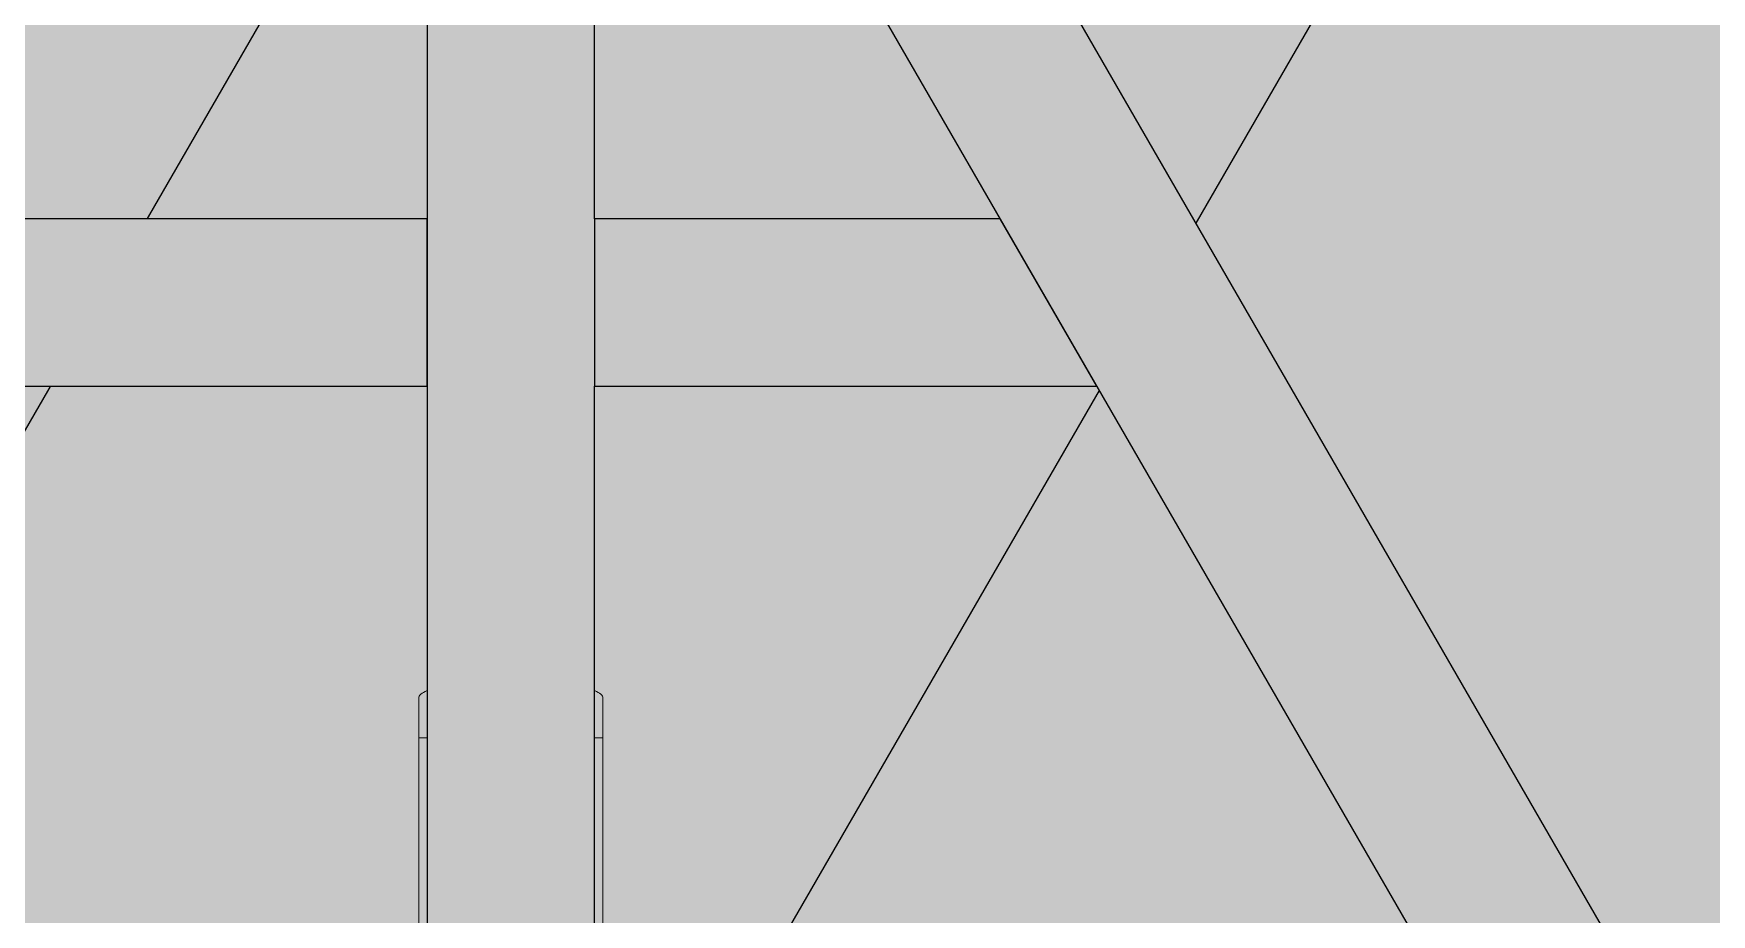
# Model space of a CAD drawing. Header units: millimetres. Extents: x -7030 to 16345, y -20200 to 18377.
# Drawn here: x -1054 to -653.1, y 4183.8 to 4394.3 of the extents above; entities that cross this region are included whole.
import ezdxf
from ezdxf.enums import TextEntityAlignment as Align

# ---------------------------------------------------------------- set-up
doc = ezdxf.new("R2010")
doc.units = ezdxf.units.MM
doc.set_wipeout_variables(frame=1)
doc.layers.add('Техника Кран LTM 1450-8.1', color=250, linetype='Continuous')
doc.layers.add('Техника Кран LTM 1450-8.1 Штрих', color=7, linetype='Continuous', true_color=0xffd452)
doc.styles.add('arial', font='arial.ttf')

# ---------------------------------------------------------------- blocks, each defined once
blk = doc.blocks.new('LTM 1450-8.1-20230520.202217')
at = {"color": 0, "linetype": 'ByBlock', "lineweight": -2, "ltscale": 30, "transparency": 16777216}
blk.add_wipeout([(-11186, 205.1), (-11186, 214), (-11167.39, 232.61), (-11156.79, 237), (-10886.07, 237), (-10874.61, 232.61), (-10856, 214), (-10856, 205), (-10771, 205), (-10771, 201.76), (-8170, 201.76), (-8170, 261.28), (-8090, 261.28), (-8089.95, 204.1), (-5900, 203.4), (-5900, 214), (-5881.39, 232.61), (-5870.79, 237), (-5600.07, 237), (-5588.61, 232.61), (-5570, 214), (-5569.99, 206.3), (-4870, 206.3), (-4870, 261.28), (-4790, 261.28), (-4789.95, 206.98), (-3373, 206.53), (-3373, 214), (-3354.39, 232.61), (-3343.79, 237), (-3074.28, 237), (-3061.61, 232.61), (-3043, 214), (-3043, 208.5), (-1300, 208.5), (-1300, 235), (-1290, 245), (-1250, 245), (-1246, 241), (-1246, 258), (-1240, 258), (-1240, 263), (-1228, 263), (-1228, 258), (-1222, 258), (-1222, 211), (-300, 211), (-300, 219), (-288, 219), (-288, 205), (-1.83, 205), (-1.83, 205), (61.31, 195.62), (118.51, 167.27), (164.22, 122.71), (194, 66.25), (204.97, 3.36), (196.07, -59.86), (186.37, -85.38), (-443.1, -1300), (-7356.08, -1300), (-7356.08, -1300), (-7330.72, -1345.43), (-7324.18, -1397.06), (-7337.42, -1447.38), (-7368.52, -1489.1), (-7412.95, -1516.17), (-7464.29, -1524.66), (-7506.17, -1516.86), (-7841.25, -1394.9), (-7842.61, -1398.66), (-8039.82, -1326.88), (-12885.88, -1326.88), (-12938.76, -1300), (-13293, -1300), (-13293, -1368.11), (-13293, -1368.11), (-13293.76, -1371.94), (-13295.93, -1375.18), (-13299.17, -1377.35), (-13303, -1378.11), (-13373, -1378.11), (-13373, -1378.11), (-13376.83, -1377.35), (-13380.07, -1375.18), (-13382.24, -1371.94), (-13383, -1368.11), (-13383, -1368.11), (-13383, -1300), (-14380, -1300), (-14380, -1330.3), (-14383, -1330.3), (-14383, -1424), (-14391, -1424), (-14391, -1419.8), (-14540, -1419.8), (-14540, -1405.81), (-14570, -1405.81), (-14570, -1376.67), (-14642.36, -1376.67), (-14642.36, -1376.67), (-14643.66, -1376.7), (-14644.96, -1376.58), (-14646.24, -1376.32), (-14647.49, -1375.91), (-14647.49, -1375.91), (-14660.44, -1371.9), (-14660.44, -1371.9), (-14663.31, -1370.83), (-14665.93, -1369.22), (-14668.18, -1367.15), (-14670, -1364.67), (-14670, -1364.67), (-14670, -1339.69), (-14670, -1339.69), (-14669.39, -1338.07), (-14668.41, -1336.65), (-14667.13, -1335.49), (-14665.61, -1334.67), (-14665.61, -1334.67), (-14645.69, -1327.96), (-14642.36, -1327.69), (-14564.99, -1327.69), (-14564.99, -646.29), (-14540, -646.29), (-14540.01, -445.85), (-14553, -445.85), (-14553, -205.99), (-14540, -205.99), (-14540, 27.54), (-14553, 27.54), (-14553, 218), (-14642.36, 218), (-14670, 222.41), (-14670, 231.59), (-14642.36, 236), (-14553, 236), (-14553, 261.57), (-14527, 261.57), (-14527, 278.5), (-14391, 278.5), (-14391, 345), (-14385, 345), (-14385, 318), (-14330, 318), (-14330, 318), (-14313.06, 315.85), (-14297.18, 309.56), (-14283.37, 299.5), (-14272.51, 286.32), (-14272.51, 286.32), (-14272.51, 286.32), (-14269.32, 282.44), (-14265.26, 279.48), (-14260.59, 277.63), (-14255.6, 277), (-14255.6, 277), (-14219.2, 277), (-14219.2, 277), (-14203.93, 273.96), (-14190.98, 265.31), (-14182.33, 252.36), (-14179.3, 237.09), (-14179.3, 237.09), (-14179.3, 213.49), (-14089.53, 213.49), (-14089.52, 200.86), (-12252, 200.46), (-12252, 205), (-12105, 205.03), (-12105, 214), (-12086.39, 232.61), (-12077, 236.9), (-11805.07, 237), (-11793.61, 232.61), (-11775, 214), (-11775, 205), (-11470, 205.05), (-11470, 243.94), (-11390, 243.94), (-11390, 205.07)], dxfattribs=at)
at = {"layer": 'Техника Кран LTM 1450-8.1 Штрих', "ltscale": 30, "transparency": 16777216}
h = blk.add_hatch(color=256, dxfattribs=at)
h.dxf.hatch_style = 1
edge = h.paths.add_edge_path()
edge.add_line((-11390, 205.07), (-11186, 205.1))
edge.add_line((-11186, 205.1), (-11186, 214))
edge.add_line((-11186, 214), (-11167.39, 232.61))
edge.add_line((-11167.39, 232.61), (-11156.79, 237))
edge.add_line((-11156.79, 237), (-10886.07, 237))
edge.add_line((-10886.07, 237), (-10874.61, 232.61))
edge.add_line((-10874.61, 232.61), (-10856, 214))
edge.add_line((-10856, 214), (-10856, 205))
edge.add_line((-10856, 205), (-10771, 205))
edge.add_line((-10771, 205), (-10771, 201.76))
edge.add_line((-10771, 201.76), (-8170, 201.76))
edge.add_line((-8170, 201.76), (-8170, 261.28))
edge.add_line((-8170, 261.28), (-8090, 261.28))
edge.add_line((-8090, 261.28), (-8089.95, 204.1))
edge.add_line((-8089.95, 204.1), (-5900, 203.4))
edge.add_line((-5900, 203.4), (-5900, 214))
edge.add_line((-5900, 214), (-5881.39, 232.61))
edge.add_line((-5881.39, 232.61), (-5870.79, 237))
edge.add_line((-5870.79, 237), (-5600.07, 237))
edge.add_line((-5600.07, 237), (-5588.61, 232.61))
edge.add_line((-5588.61, 232.61), (-5570, 214))
edge.add_line((-5570, 214), (-5569.99, 206.3))
edge.add_line((-5569.99, 206.3), (-4870, 206.3))
edge.add_line((-4870, 206.3), (-4870, 261.28))
edge.add_line((-4870, 261.28), (-4790, 261.28))
edge.add_line((-4790, 261.28), (-4789.95, 206.98))
edge.add_line((-4789.95, 206.98), (-3373, 206.53))
edge.add_line((-3373, 206.53), (-3373, 214))
edge.add_line((-3373, 214), (-3354.39, 232.61))
edge.add_line((-3354.39, 232.61), (-3343.79, 237))
edge.add_line((-3343.79, 237), (-3074.28, 237))
edge.add_line((-3074.28, 237), (-3061.61, 232.61))
edge.add_line((-3061.61, 232.61), (-3043, 214))
edge.add_line((-3043, 214), (-3043, 208.5))
edge.add_line((-3043, 208.5), (-1300, 208.5))
edge.add_line((-1300, 208.5), (-1300, 235))
edge.add_line((-1300, 235), (-1290, 245))
edge.add_line((-1290, 245), (-1250, 245))
edge.add_line((-1250, 245), (-1246, 241))
edge.add_line((-1246, 241), (-1246, 258))
edge.add_line((-1246, 258), (-1240, 258))
edge.add_line((-1240, 258), (-1240, 263))
edge.add_line((-1240, 263), (-1228, 263))
edge.add_line((-1228, 263), (-1228, 258))
edge.add_line((-1228, 258), (-1222, 258))
edge.add_line((-1222, 258), (-1222, 211))
edge.add_line((-1222, 211), (-300, 211))
edge.add_line((-300, 211), (-300, 219))
edge.add_line((-300, 219), (-288, 219))
edge.add_line((-288, 219), (-288, 205))
edge.add_line((-288, 205), (-1.83, 205))
edge.add_arc((-0.01, 0), 205.01, -24.6134, 90.5089, ccw=False)
edge.add_line((186.37, -85.38), (-443.1, -1300))
edge.add_line((-443.1, -1300), (-7356.08, -1300))
edge.add_arc((-7460.51, -1388.09), 136.63, -109.5242, 40.1471, ccw=False)
edge.add_line((-7506.17, -1516.86), (-7841.25, -1394.9))
edge.add_line((-7841.25, -1394.9), (-7842.61, -1398.66))
edge.add_line((-7842.61, -1398.66), (-8039.82, -1326.88))
edge.add_line((-8039.82, -1326.88), (-12885.88, -1326.88))
edge.add_line((-12885.88, -1326.88), (-12938.76, -1300))
edge.add_line((-12938.76, -1300), (-13293, -1300))
edge.add_line((-13293, -1300), (-13293, -1368.11))
edge.add_arc((-13303, -1368.11), 10, -90, 0, ccw=False)
edge.add_line((-13303, -1378.11), (-13373, -1378.11))
edge.add_arc((-13373, -1368.11), 10, 180, 270, ccw=False)
edge.add_line((-13383, -1368.11), (-13383, -1300))
edge.add_line((-13383, -1300), (-14380, -1300))
edge.add_line((-14380, -1300), (-14380, -1330.3))
edge.add_line((-14380, -1330.3), (-14383, -1330.3))
edge.add_line((-14383, -1330.3), (-14383, -1424))
edge.add_line((-14383, -1424), (-14391, -1424))
edge.add_line((-14391, -1424), (-14391, -1419.8))
edge.add_line((-14391, -1419.8), (-14540, -1419.8))
edge.add_line((-14540, -1419.8), (-14540, -1405.81))
edge.add_line((-14540, -1405.81), (-14570, -1405.81))
edge.add_line((-14570, -1405.81), (-14570, -1376.67))
edge.add_line((-14570, -1376.67), (-14642.36, -1376.67))
edge.add_arc((-14643.27, -1365.24), 11.47, 248.408, 274.5579, ccw=False)
edge.add_line((-14647.49, -1375.91), (-14660.44, -1371.9))
edge.add_arc((-14656.37, -1356.57), 15.86, 210.7212, 255.1391, ccw=False)
edge.add_line((-14670, -1364.67), (-14670, -1339.69))
edge.add_arc((-14662.95, -1341.43), 7.26, 111.4573, 166.1738, ccw=False)
edge.add_line((-14665.61, -1334.67), (-14645.69, -1327.96))
edge.add_line((-14645.69, -1327.96), (-14642.36, -1327.69))
edge.add_line((-14642.36, -1327.69), (-14564.99, -1327.69))
edge.add_line((-14564.99, -1327.69), (-14564.99, -646.29))
edge.add_line((-14564.99, -646.29), (-14540, -646.29))
edge.add_line((-14540, -646.29), (-14540.01, -445.85))
edge.add_line((-14540.01, -445.85), (-14553, -445.85))
edge.add_line((-14553, -445.85), (-14553, -205.99))
edge.add_line((-14553, -205.99), (-14540, -205.99))
edge.add_line((-14540, -205.99), (-14540, 27.54))
edge.add_line((-14540, 27.54), (-14553, 27.54))
edge.add_line((-14553, 27.54), (-14553, 218))
edge.add_line((-14553, 218), (-14642.36, 218))
edge.add_line((-14642.36, 218), (-14670, 222.41))
edge.add_line((-14670, 222.41), (-14670, 231.59))
edge.add_line((-14670, 231.59), (-14642.36, 236))
edge.add_line((-14642.36, 236), (-14553, 236))
edge.add_line((-14553, 236), (-14553, 261.57))
edge.add_line((-14553, 261.57), (-14527, 261.57))
edge.add_line((-14527, 261.57), (-14527, 278.5))
edge.add_line((-14527, 278.5), (-14391, 278.5))
edge.add_line((-14391, 278.5), (-14391, 345))
edge.add_line((-14391, 345), (-14385, 345))
edge.add_line((-14385, 345), (-14385, 318))
edge.add_line((-14385, 318), (-14330, 318))
edge.add_arc((-14330, 250), 68, 32.2823, 90, ccw=False)
edge.add_arc((-14255.6, 297), 20, 212.2823, 270)
edge.add_line((-14255.6, 277), (-14219.2, 277))
edge.add_arc((-14219.2, 237.09), 39.91, 0, 90, ccw=False)
edge.add_line((-14179.3, 237.09), (-14179.3, 213.49))
edge.add_line((-14179.3, 213.49), (-14089.53, 213.49))
edge.add_line((-14089.53, 213.49), (-14089.52, 200.86))
edge.add_line((-14089.52, 200.86), (-12252, 200.46))
edge.add_line((-12252, 200.46), (-12252, 205))
edge.add_line((-12252, 205), (-12105, 205.03))
edge.add_line((-12105, 205.03), (-12105, 214))
edge.add_line((-12105, 214), (-12086.39, 232.61))
edge.add_line((-12086.39, 232.61), (-12077, 236.9))
edge.add_line((-12077, 236.9), (-11805.07, 237))
edge.add_line((-11805.07, 237), (-11793.61, 232.61))
edge.add_line((-11793.61, 232.61), (-11775, 214))
edge.add_line((-11775, 214), (-11775, 205))
edge.add_line((-11775, 205), (-11470, 205.05))
edge.add_line((-11470, 205.05), (-11470, 243.94))
edge.add_line((-11470, 243.94), (-11390, 243.94))
edge.add_line((-11390, 243.94), (-11390, 205.07))
at = {"color": 0, "linetype": 'ByBlock', "lineweight": -2, "ltscale": 30, "transparency": 16777216}
blk.add_lwpolyline([(-3046, -2.75), (-3046, -105.05), (-256.66, -105.05), (-292.12, -2.75)], close=True, dxfattribs=at)
blk.add_lwpolyline([(-181.23, -322.68), (-9499.72, -322.68)], dxfattribs=at)
blk = doc.blocks.new('LTM 1450-8.1-20230528.17481501')
at = {"color": 0, "linetype": 'Continuous', "lineweight": 0, "ltscale": 30, "extrusion": (0, 1, 0)}
for p, q in [((932.79, 2485), (678.76, 2045)), ((960, 2215), (960, 2452.13)), ((920, 2382.85), (823.09, 2215)), ((920, 2215), (920, 2382.85)), ((823.09, 2215), (920, 2215)), ((960, 2215), (2130, 2215)), ((800, 2175), (713.4, 2025)), ((800, 2175), (920, 2175)), ((920, 2090.93), (920, 2175)), ((960, 2090.93), (960, 2175)), ((960, 2175), (2130, 2175)), ((918, 2100.47), (918, 2090.93)), ((962, 2090.93), (962, 2100.47)), ((918, 2090.93), (920, 2090.93)), ((918, 2090.93), (918, 1995)), ((920, 1995), (920, 2090.93)), ((960, 2090.93), (962, 2090.93)), ((960, 1995), (960, 2090.93)), ((962, 1995), (962, 2090.93))]:
    blk.add_line(p, q, dxfattribs=at)
at = {"color": 0, "linetype": 'Continuous', "lineweight": 0, "ltscale": 30}
for centre, major_axis, start_param, end_param in [((934, 2100.47), (-16, 0), -0.505361, 0), ((946, 2100.47), (16, 0), 0, 0.505361)]:
    blk.add_ellipse(centre, major_axis=major_axis, ratio=0.229039, start_param=start_param, end_param=end_param, dxfattribs=at)
for points, knots in [([(823.09, 2215), (823.09, 2215), (823.08, 2214.99), (823.06, 2214.98), (823.04, 2214.97), (823.01, 2214.95), (822.97, 2214.93), (822.92, 2214.9), (822.87, 2214.87), (822.81, 2214.83), (822.74, 2214.8), (822.67, 2214.76), (822.59, 2214.71), (822.5, 2214.66), (822.41, 2214.6), (822.3, 2214.54), (822.2, 2214.48), (822.08, 2214.41), (821.95, 2214.34), (821.83, 2214.27), (821.69, 2214.19), (821.55, 2214.11), (821.4, 2214.02), (821.24, 2213.93), (821.08, 2213.83), (820.96, 2213.77), (820.85, 2213.7), (820.73, 2213.63), (820.61, 2213.56), (820.48, 2213.49), (820.35, 2213.42), (820.22, 2213.34), (820.09, 2213.27), (819.95, 2213.19), (819.82, 2213.11), (819.67, 2213.02), (819.53, 2212.94), (819.38, 2212.86), (819.23, 2212.77), (819.07, 2212.68), (818.92, 2212.59), (818.76, 2212.5), (818.6, 2212.4), (818.43, 2212.31), (818.27, 2212.21), (818.09, 2212.11), (817.92, 2212.01), (817.75, 2211.91), (817.57, 2211.81), (817.39, 2211.71), (817.2, 2211.6), (817.02, 2211.49), (816.83, 2211.38), (816.64, 2211.27), (816.44, 2211.16), (816.25, 2211.05), (816.05, 2210.93), (815.84, 2210.81), (815.64, 2210.7), (815.43, 2210.58), (815.22, 2210.46), (815.01, 2210.33), (814.8, 2210.21), (814.58, 2210.09), (814.36, 2209.96), (814.14, 2209.83), (813.92, 2209.7), (813.69, 2209.57), (813.47, 2209.44), (813.23, 2209.31), (813, 2209.17), (812.77, 2209.04), (812.53, 2208.9), (812.13, 2208.67), (811.72, 2208.43), (811.3, 2208.19), (810.89, 2207.95), (810.46, 2207.71), (810.03, 2207.46), (809.59, 2207.21), (809.15, 2206.95), (808.7, 2206.69), (808.25, 2206.43), (807.79, 2206.17), (807.33, 2205.9), (806.86, 2205.63), (806.39, 2205.36), (805.91, 2205.08), (805.43, 2204.8), (804.95, 2204.52), (804.46, 2204.24), (803.97, 2203.96), (803.47, 2203.67), (802.96, 2203.38), (802.46, 2203.09), (801.95, 2202.79), (801.44, 2202.5), (800.92, 2202.2), (800.4, 2201.9), (799.88, 2201.6), (799.36, 2201.3), (798.83, 2200.99), (798.3, 2200.68), (797.77, 2200.38), (797.23, 2200.07), (796.69, 2199.76), (796.15, 2199.45), (795.61, 2199.13), (795.07, 2198.82), (794.52, 2198.5), (793.98, 2198.19), (793.43, 2197.87), (792.88, 2197.55), (792.33, 2197.24), (791.78, 2196.92), (791.22, 2196.6), (790.67, 2196.28), (790.12, 2195.96), (789.56, 2195.64), (789.01, 2195.32), (788.45, 2195)], [0.5, 0.5, 0.5, 0.5, 0.5088589, 0.5088589, 0.5088589, 0.5177663, 0.5177663, 0.5177663, 0.5267696, 0.5267696, 0.5267696, 0.535914, 0.535914, 0.535914, 0.5452417, 0.5452417, 0.5452417, 0.554791, 0.554791, 0.554791, 0.5645964, 0.5645964, 0.5645964, 0.5746875, 0.5746875, 0.5746875, 0.5816178, 0.5816178, 0.5816178, 0.5886942, 0.5886942, 0.5886942, 0.5959224, 0.5959224, 0.5959224, 0.6033072, 0.6033072, 0.6033072, 0.6108527, 0.6108527, 0.6108527, 0.6185622, 0.6185622, 0.6185622, 0.6264381, 0.6264381, 0.6264381, 0.6344822, 0.6344822, 0.6344822, 0.6426959, 0.6426959, 0.6426959, 0.6510796, 0.6510796, 0.6510796, 0.6596333, 0.6596333, 0.6596333, 0.6683566, 0.6683566, 0.6683566, 0.6772483, 0.6772483, 0.6772483, 0.686307, 0.686307, 0.686307, 0.6955305, 0.6955305, 0.6955305, 0.7049166, 0.7049166, 0.7049166, 0.7209719, 0.7209719, 0.7209719, 0.7374585, 0.7374585, 0.7374585, 0.7543581, 0.7543581, 0.7543581, 0.7716503, 0.7716503, 0.7716503, 0.7893124, 0.7893124, 0.7893124, 0.80732, 0.80732, 0.80732, 0.8256468, 0.8256468, 0.8256468, 0.844265, 0.844265, 0.844265, 0.8631454, 0.8631454, 0.8631454, 0.8822579, 0.8822579, 0.8822579, 0.9015711, 0.9015711, 0.9015711, 0.9210528, 0.9210528, 0.9210528, 0.9406701, 0.9406701, 0.9406701, 0.9603897, 0.9603897, 0.9603897, 0.9801777, 0.9801777, 0.9801777, 1, 1, 1, 1]), ([(920, 2215), (920, 2215), (920.01, 2214.99), (920.02, 2214.98), (920.04, 2214.96), (920.06, 2214.94), (920.1, 2214.9), (920.13, 2214.87), (920.17, 2214.83), (920.22, 2214.78), (920.26, 2214.74), (920.32, 2214.68), (920.38, 2214.62), (920.45, 2214.55), (920.52, 2214.48), (920.6, 2214.4), (920.68, 2214.32), (920.77, 2214.23), (920.86, 2214.14), (920.96, 2214.04), (921.06, 2213.94), (921.17, 2213.83), (921.28, 2213.72), (921.4, 2213.6), (921.52, 2213.48), (921.65, 2213.35), (921.78, 2213.22), (921.92, 2213.08), (922.06, 2212.94), (922.21, 2212.79), (922.36, 2212.64), (922.52, 2212.48), (922.68, 2212.32), (922.85, 2212.15), (923.01, 2211.99), (923.19, 2211.81), (923.37, 2211.63), (923.55, 2211.45), (923.74, 2211.26), (923.94, 2211.06), (924.13, 2210.87), (924.33, 2210.67), (924.54, 2210.46), (924.75, 2210.25), (924.96, 2210.04), (925.18, 2209.82), (925.4, 2209.6), (925.63, 2209.37), (925.86, 2209.14), (926.09, 2208.91), (926.33, 2208.67), (926.57, 2208.43), (926.81, 2208.19), (927.06, 2207.94), (927.31, 2207.69), (927.57, 2207.43), (927.82, 2207.18), (928.09, 2206.91), (928.35, 2206.65), (928.62, 2206.38), (928.89, 2206.11), (929.16, 2205.84), (929.44, 2205.56), (929.72, 2205.28), (930, 2205), (930.28, 2204.72), (930.57, 2204.43), (930.86, 2204.14), (931.15, 2203.85), (931.45, 2203.55), (931.74, 2203.26), (932.04, 2202.96), (932.35, 2202.65), (932.65, 2202.35), (932.95, 2202.05), (933.26, 2201.74), (933.57, 2201.43), (933.88, 2201.12), (934.19, 2200.81), (934.51, 2200.49), (934.82, 2200.18), (935.14, 2199.86), (935.46, 2199.54), (935.78, 2199.22), (936.1, 2198.9), (936.42, 2198.58), (936.74, 2198.26), (937.07, 2197.93), (937.39, 2197.61), (937.71, 2197.29), (938.04, 2196.96), (938.37, 2196.63), (938.69, 2196.31), (939.02, 2195.98), (939.35, 2195.65), (939.67, 2195.33), (940, 2195)], [0, 0, 0, 0, 0.025709, 0.025709, 0.025709, 0.05148, 0.05148, 0.05148, 0.077373, 0.077373, 0.077373, 0.103447, 0.103447, 0.103447, 0.129758, 0.129758, 0.129758, 0.156357, 0.156357, 0.156357, 0.183292, 0.183292, 0.183292, 0.210606, 0.210606, 0.210606, 0.238337, 0.238337, 0.238337, 0.266515, 0.266515, 0.266515, 0.295167, 0.295167, 0.295167, 0.324313, 0.324313, 0.324313, 0.353968, 0.353968, 0.353968, 0.384141, 0.384141, 0.384141, 0.414836, 0.414836, 0.414836, 0.446052, 0.446052, 0.446052, 0.477782, 0.477782, 0.477782, 0.510017, 0.510017, 0.510017, 0.54274, 0.54274, 0.54274, 0.575934, 0.575934, 0.575934, 0.609576, 0.609576, 0.609576, 0.64364, 0.64364, 0.64364, 0.678096, 0.678096, 0.678096, 0.712915, 0.712915, 0.712915, 0.74806, 0.74806, 0.74806, 0.783497, 0.783497, 0.783497, 0.819187, 0.819187, 0.819187, 0.85509, 0.85509, 0.85509, 0.891165, 0.891165, 0.891165, 0.927371, 0.927371, 0.927371, 0.963664, 0.963664, 0.963664, 1, 1, 1, 1]), ([(960, 2215), (960, 2215), (959.99, 2214.99), (959.98, 2214.98), (959.96, 2214.96), (959.94, 2214.94), (959.9, 2214.9), (959.87, 2214.87), (959.83, 2214.83), (959.78, 2214.78), (959.74, 2214.74), (959.68, 2214.68), (959.62, 2214.62), (959.55, 2214.55), (959.48, 2214.48), (959.4, 2214.4), (959.32, 2214.32), (959.23, 2214.23), (959.14, 2214.14), (959.04, 2214.04), (958.94, 2213.94), (958.83, 2213.83), (958.72, 2213.72), (958.6, 2213.6), (958.48, 2213.48), (958.35, 2213.35), (958.22, 2213.22), (958.08, 2213.08), (957.94, 2212.94), (957.79, 2212.79), (957.64, 2212.64), (957.48, 2212.48), (957.32, 2212.32), (957.15, 2212.15), (956.99, 2211.99), (956.81, 2211.81), (956.63, 2211.63), (956.45, 2211.45), (956.26, 2211.26), (956.06, 2211.06), (955.87, 2210.87), (955.67, 2210.67), (955.46, 2210.46), (955.25, 2210.25), (955.04, 2210.04), (954.82, 2209.82), (954.6, 2209.6), (954.37, 2209.37), (954.14, 2209.14), (953.91, 2208.91), (953.67, 2208.67), (953.43, 2208.43), (953.19, 2208.19), (952.94, 2207.94), (952.69, 2207.69), (952.43, 2207.43), (952.18, 2207.18), (951.91, 2206.91), (951.65, 2206.65), (951.38, 2206.38), (951.11, 2206.11), (950.84, 2205.84), (950.56, 2205.56), (950.28, 2205.28), (950, 2205), (949.72, 2204.72), (949.43, 2204.43), (949.14, 2204.14), (948.85, 2203.85), (948.55, 2203.55), (948.26, 2203.26), (947.96, 2202.96), (947.65, 2202.65), (947.35, 2202.35), (947.05, 2202.05), (946.74, 2201.74), (946.43, 2201.43), (946.12, 2201.12), (945.81, 2200.81), (945.49, 2200.49), (945.18, 2200.18), (944.86, 2199.86), (944.54, 2199.54), (944.22, 2199.22), (943.9, 2198.9), (943.58, 2198.58), (943.26, 2198.26), (942.93, 2197.93), (942.61, 2197.61), (942.29, 2197.29), (941.96, 2196.96), (941.63, 2196.63), (941.31, 2196.31), (940.98, 2195.98), (940.65, 2195.65), (940.33, 2195.33), (940, 2195)], [0, 0, 0, 0, 0.025709, 0.025709, 0.025709, 0.05148, 0.05148, 0.05148, 0.077373, 0.077373, 0.077373, 0.103447, 0.103447, 0.103447, 0.129758, 0.129758, 0.129758, 0.156357, 0.156357, 0.156357, 0.183292, 0.183292, 0.183292, 0.210606, 0.210606, 0.210606, 0.238337, 0.238337, 0.238337, 0.266515, 0.266515, 0.266515, 0.295167, 0.295167, 0.295167, 0.324313, 0.324313, 0.324313, 0.353968, 0.353968, 0.353968, 0.384141, 0.384141, 0.384141, 0.414836, 0.414836, 0.414836, 0.446052, 0.446052, 0.446052, 0.477782, 0.477782, 0.477782, 0.510017, 0.510017, 0.510017, 0.54274, 0.54274, 0.54274, 0.575934, 0.575934, 0.575934, 0.609576, 0.609576, 0.609576, 0.64364, 0.64364, 0.64364, 0.678096, 0.678096, 0.678096, 0.712915, 0.712915, 0.712915, 0.74806, 0.74806, 0.74806, 0.783497, 0.783497, 0.783497, 0.819187, 0.819187, 0.819187, 0.85509, 0.85509, 0.85509, 0.891165, 0.891165, 0.891165, 0.927371, 0.927371, 0.927371, 0.963664, 0.963664, 0.963664, 1, 1, 1, 1]), ([(788.45, 2195), (788.57, 2194.8), (788.69, 2194.59), (788.81, 2194.39), (788.92, 2194.19), (789.04, 2193.98), (789.16, 2193.78), (789.27, 2193.58), (789.39, 2193.37), (789.51, 2193.17), (789.63, 2192.97), (789.74, 2192.77), (789.86, 2192.56), (789.98, 2192.36), (790.09, 2192.16), (790.21, 2191.96), (790.32, 2191.76), (790.44, 2191.56), (790.56, 2191.36), (790.67, 2191.16), (790.79, 2190.96), (790.9, 2190.76), (791.02, 2190.56), (791.13, 2190.36), (791.24, 2190.16), (791.36, 2189.97), (791.47, 2189.77), (791.59, 2189.57), (791.7, 2189.38), (791.81, 2189.18), (791.92, 2188.99), (792.03, 2188.8), (792.15, 2188.6), (792.26, 2188.41), (792.37, 2188.22), (792.48, 2188.03), (792.59, 2187.84), (792.7, 2187.65), (792.81, 2187.46), (792.92, 2187.27), (793.02, 2187.08), (793.13, 2186.9), (793.24, 2186.71), (793.35, 2186.53), (793.45, 2186.34), (793.56, 2186.16), (793.66, 2185.98), (793.77, 2185.8), (793.87, 2185.62), (793.97, 2185.44), (794.08, 2185.26), (794.18, 2185.08), (794.28, 2184.91), (794.38, 2184.73), (794.48, 2184.56), (794.58, 2184.38), (794.68, 2184.21), (794.78, 2184.04), (794.88, 2183.87), (794.98, 2183.7), (795.07, 2183.54), (795.17, 2183.37), (795.26, 2183.2), (795.36, 2183.04), (795.45, 2182.88), (795.54, 2182.72), (795.64, 2182.56), (795.73, 2182.4), (795.82, 2182.24), (795.91, 2182.08), (796, 2181.93), (796.09, 2181.78), (796.18, 2181.62), (796.26, 2181.47), (796.35, 2181.32), (796.43, 2181.18), (796.52, 2181.03), (796.6, 2180.89), (796.68, 2180.74), (796.77, 2180.6), (796.85, 2180.46), (796.93, 2180.32), (797.01, 2180.18), (797.09, 2180.05), (797.16, 2179.91), (797.24, 2179.78), (797.32, 2179.65), (797.39, 2179.52), (797.46, 2179.39), (797.54, 2179.26), (797.61, 2179.14), (797.68, 2179.02), (797.75, 2178.9), (797.82, 2178.78), (797.89, 2178.66), (797.96, 2178.54), (798.02, 2178.43), (798.1, 2178.29), (798.18, 2178.15), (798.25, 2178.02), (798.33, 2177.89), (798.4, 2177.76), (798.47, 2177.64), (798.55, 2177.52), (798.61, 2177.4), (798.68, 2177.29), (798.75, 2177.17), (798.81, 2177.06), (798.87, 2176.95), (798.93, 2176.85), (798.99, 2176.74), (799.05, 2176.65), (799.11, 2176.55), (799.16, 2176.45), (799.21, 2176.36), (799.26, 2176.27), (799.31, 2176.19), (799.36, 2176.11), (799.41, 2176.03), (799.45, 2175.95), (799.49, 2175.88), (799.54, 2175.8), (799.58, 2175.74), (799.61, 2175.67), (799.65, 2175.61), (799.68, 2175.55), (799.71, 2175.49), (799.75, 2175.44), (799.78, 2175.39), (799.8, 2175.34), (799.83, 2175.3), (799.85, 2175.26), (799.87, 2175.22), (799.89, 2175.18), (799.91, 2175.15), (799.93, 2175.12), (799.94, 2175.1), (799.96, 2175.07), (799.97, 2175.06), (799.98, 2175.04), (799.99, 2175.02), (799.99, 2175.01), (800, 2175), (800, 2175), (800, 2175)], [0, 0, 0, 0, 0.0103992, 0.0103992, 0.0103992, 0.0207959, 0.0207959, 0.0207959, 0.0311878, 0.0311878, 0.0311878, 0.0415725, 0.0415725, 0.0415725, 0.0519476, 0.0519476, 0.0519476, 0.0623107, 0.0623107, 0.0623107, 0.0726596, 0.0726596, 0.0726596, 0.0829919, 0.0829919, 0.0829919, 0.0933055, 0.0933055, 0.0933055, 0.1035982, 0.1035982, 0.1035982, 0.1138678, 0.1138678, 0.1138678, 0.1241125, 0.1241125, 0.1241125, 0.1343302, 0.1343302, 0.1343302, 0.1445191, 0.1445191, 0.1445191, 0.1546773, 0.1546773, 0.1546773, 0.1648034, 0.1648034, 0.1648034, 0.1748956, 0.1748956, 0.1748956, 0.1849526, 0.1849526, 0.1849526, 0.1949729, 0.1949729, 0.1949729, 0.2049555, 0.2049555, 0.2049555, 0.2148991, 0.2148991, 0.2148991, 0.2248029, 0.2248029, 0.2248029, 0.2346661, 0.2346661, 0.2346661, 0.2444879, 0.2444879, 0.2444879, 0.2542679, 0.2542679, 0.2542679, 0.2640056, 0.2640056, 0.2640056, 0.2737009, 0.2737009, 0.2737009, 0.2833537, 0.2833537, 0.2833537, 0.2929641, 0.2929641, 0.2929641, 0.3025323, 0.3025323, 0.3025323, 0.3120588, 0.3120588, 0.3120588, 0.3215441, 0.3215441, 0.3215441, 0.3330288, 0.3330288, 0.3330288, 0.3444553, 0.3444553, 0.3444553, 0.3558257, 0.3558257, 0.3558257, 0.3671422, 0.3671422, 0.3671422, 0.3784076, 0.3784076, 0.3784076, 0.3896248, 0.3896248, 0.3896248, 0.4007972, 0.4007972, 0.4007972, 0.4119283, 0.4119283, 0.4119283, 0.423022, 0.423022, 0.423022, 0.4340825, 0.4340825, 0.4340825, 0.4451139, 0.4451139, 0.4451139, 0.4561209, 0.4561209, 0.4561209, 0.4671082, 0.4671082, 0.4671082, 0.4780805, 0.4780805, 0.4780805, 0.4890427, 0.4890427, 0.4890427, 0.5, 0.5, 0.5, 0.5]), ([(940, 2195), (939.67, 2194.67), (939.35, 2194.35), (939.02, 2194.02), (938.69, 2193.69), (938.37, 2193.37), (938.04, 2193.04), (937.71, 2192.71), (937.39, 2192.39), (937.07, 2192.07), (936.74, 2191.74), (936.42, 2191.42), (936.1, 2191.1), (935.78, 2190.78), (935.46, 2190.46), (935.14, 2190.14), (934.82, 2189.82), (934.51, 2189.51), (934.19, 2189.19), (933.88, 2188.88), (933.57, 2188.57), (933.26, 2188.26), (932.95, 2187.95), (932.65, 2187.65), (932.35, 2187.35), (932.04, 2187.04), (931.74, 2186.74), (931.45, 2186.45), (931.15, 2186.15), (930.86, 2185.86), (930.57, 2185.57), (930.28, 2185.28), (930, 2185), (929.72, 2184.72), (929.44, 2184.44), (929.16, 2184.16), (928.89, 2183.89), (928.62, 2183.62), (928.35, 2183.35), (928.09, 2183.09), (927.82, 2182.82), (927.57, 2182.57), (927.31, 2182.31), (927.06, 2182.06), (926.81, 2181.81), (926.57, 2181.57), (926.33, 2181.33), (926.09, 2181.09), (925.86, 2180.86), (925.63, 2180.63), (925.4, 2180.4), (925.18, 2180.18), (924.96, 2179.96), (924.75, 2179.75), (924.54, 2179.54), (924.33, 2179.33), (924.13, 2179.13), (923.94, 2178.94), (923.74, 2178.74), (923.55, 2178.55), (923.37, 2178.37), (923.19, 2178.19), (923.01, 2178.01), (922.85, 2177.85), (922.68, 2177.68), (922.52, 2177.52), (922.36, 2177.36), (922.21, 2177.21), (922.06, 2177.06), (921.92, 2176.92), (921.78, 2176.78), (921.65, 2176.65), (921.52, 2176.52), (921.4, 2176.4), (921.28, 2176.28), (921.17, 2176.17), (921.06, 2176.06), (920.96, 2175.96), (920.86, 2175.86), (920.77, 2175.77), (920.68, 2175.68), (920.6, 2175.6), (920.52, 2175.52), (920.45, 2175.45), (920.38, 2175.38), (920.32, 2175.32), (920.26, 2175.26), (920.22, 2175.22), (920.17, 2175.17), (920.13, 2175.13), (920.1, 2175.1), (920.06, 2175.06), (920.04, 2175.04), (920.02, 2175.02), (920.01, 2175.01), (920, 2175), (920, 2175)], [0, 0, 0, 0, 0.036336, 0.036336, 0.036336, 0.072629, 0.072629, 0.072629, 0.108835, 0.108835, 0.108835, 0.14491, 0.14491, 0.14491, 0.180813, 0.180813, 0.180813, 0.216503, 0.216503, 0.216503, 0.25194, 0.25194, 0.25194, 0.287085, 0.287085, 0.287085, 0.321904, 0.321904, 0.321904, 0.35636, 0.35636, 0.35636, 0.390424, 0.390424, 0.390424, 0.424066, 0.424066, 0.424066, 0.45726, 0.45726, 0.45726, 0.489983, 0.489983, 0.489983, 0.522218, 0.522218, 0.522218, 0.553948, 0.553948, 0.553948, 0.585164, 0.585164, 0.585164, 0.615859, 0.615859, 0.615859, 0.646032, 0.646032, 0.646032, 0.675687, 0.675687, 0.675687, 0.704833, 0.704833, 0.704833, 0.733485, 0.733485, 0.733485, 0.761663, 0.761663, 0.761663, 0.789394, 0.789394, 0.789394, 0.816708, 0.816708, 0.816708, 0.843643, 0.843643, 0.843643, 0.870242, 0.870242, 0.870242, 0.896553, 0.896553, 0.896553, 0.922627, 0.922627, 0.922627, 0.94852, 0.94852, 0.94852, 0.974291, 0.974291, 0.974291, 1, 1, 1, 1]), ([(940, 2195), (940.33, 2194.67), (940.65, 2194.35), (940.98, 2194.02), (941.31, 2193.69), (941.63, 2193.37), (941.96, 2193.04), (942.29, 2192.71), (942.61, 2192.39), (942.93, 2192.07), (943.26, 2191.74), (943.58, 2191.42), (943.9, 2191.1), (944.22, 2190.78), (944.54, 2190.46), (944.86, 2190.14), (945.18, 2189.82), (945.49, 2189.51), (945.81, 2189.19), (946.12, 2188.88), (946.43, 2188.57), (946.74, 2188.26), (947.05, 2187.95), (947.35, 2187.65), (947.65, 2187.35), (947.96, 2187.04), (948.26, 2186.74), (948.55, 2186.45), (948.85, 2186.15), (949.14, 2185.86), (949.43, 2185.57), (949.72, 2185.28), (950, 2185), (950.28, 2184.72), (950.56, 2184.44), (950.84, 2184.16), (951.11, 2183.89), (951.38, 2183.62), (951.65, 2183.35), (951.91, 2183.09), (952.18, 2182.82), (952.43, 2182.57), (952.69, 2182.31), (952.94, 2182.06), (953.19, 2181.81), (953.43, 2181.57), (953.67, 2181.33), (953.91, 2181.09), (954.14, 2180.86), (954.37, 2180.63), (954.6, 2180.4), (954.82, 2180.18), (955.04, 2179.96), (955.25, 2179.75), (955.46, 2179.54), (955.67, 2179.33), (955.87, 2179.13), (956.06, 2178.94), (956.26, 2178.74), (956.45, 2178.55), (956.63, 2178.37), (956.81, 2178.19), (956.99, 2178.01), (957.15, 2177.85), (957.32, 2177.68), (957.48, 2177.52), (957.64, 2177.36), (957.79, 2177.21), (957.94, 2177.06), (958.08, 2176.92), (958.22, 2176.78), (958.35, 2176.65), (958.48, 2176.52), (958.6, 2176.4), (958.72, 2176.28), (958.83, 2176.17), (958.94, 2176.06), (959.04, 2175.96), (959.14, 2175.86), (959.23, 2175.77), (959.32, 2175.68), (959.4, 2175.6), (959.48, 2175.52), (959.55, 2175.45), (959.62, 2175.38), (959.68, 2175.32), (959.74, 2175.26), (959.78, 2175.22), (959.83, 2175.17), (959.87, 2175.13), (959.9, 2175.1), (959.94, 2175.06), (959.96, 2175.04), (959.98, 2175.02), (959.99, 2175.01), (960, 2175), (960, 2175)], [0, 0, 0, 0, 0.036336, 0.036336, 0.036336, 0.072629, 0.072629, 0.072629, 0.108835, 0.108835, 0.108835, 0.14491, 0.14491, 0.14491, 0.180813, 0.180813, 0.180813, 0.216503, 0.216503, 0.216503, 0.25194, 0.25194, 0.25194, 0.287085, 0.287085, 0.287085, 0.321904, 0.321904, 0.321904, 0.35636, 0.35636, 0.35636, 0.390424, 0.390424, 0.390424, 0.424066, 0.424066, 0.424066, 0.45726, 0.45726, 0.45726, 0.489983, 0.489983, 0.489983, 0.522218, 0.522218, 0.522218, 0.553948, 0.553948, 0.553948, 0.585164, 0.585164, 0.585164, 0.615859, 0.615859, 0.615859, 0.646032, 0.646032, 0.646032, 0.675687, 0.675687, 0.675687, 0.704833, 0.704833, 0.704833, 0.733485, 0.733485, 0.733485, 0.761663, 0.761663, 0.761663, 0.789394, 0.789394, 0.789394, 0.816708, 0.816708, 0.816708, 0.843643, 0.843643, 0.843643, 0.870242, 0.870242, 0.870242, 0.896553, 0.896553, 0.896553, 0.922627, 0.922627, 0.922627, 0.94852, 0.94852, 0.94852, 0.974291, 0.974291, 0.974291, 1, 1, 1, 1])]:
    blk.add_open_spline(points, degree=3, knots=knots, dxfattribs=at)
blk = doc.blocks.new('LTM 1450-8.1-20230521.133316')
at = {"color": 0, "linetype": 'ByBlock', "lineweight": -2, "ltscale": 30, "transparency": 16777216}
blk.add_wipeout([(545, -547.5), (545, -507.5), (530, -507.5), (530, 162.5), (650, 162.5), (626.91, 202.5), (530, 202.5), (530, 370.35), (736.6, 12.5), (736.6, 12.5), (749.72, -29.96), (743.13, -73.91), (718.16, -110.67), (679.72, -132.98), (650, -137.5), (600, -137.5), (600, -177.5), (650, -177.5), (650, -177.5), (701.74, -167.59), (746.15, -139.26), (776.95, -96.52), (789.78, -45.43), (782.81, 6.79), (771.24, 32.5), (517.21, 472.5), (517.21, 472.5), (494.96, 501.49), (465.97, 523.74), (432.2, 537.73), (395.97, 542.5), (-680, 542.5), (-680, 547.5), (-720, 547.5), (-720, 539.5), (-790, 539.5), (-790, 527.5), (-720, 527.5), (-720, 177.5), (-790, 177.5), (-790, 165.5), (-720, 165.5), (-720, -507.5), (-735, -507.5), (-735, -547.5), (-665, -547.5), (-665, -507.5), (-680, -507.5), (-680, -177.5), (490, -177.5), (490, -137.5), (-680, -137.5), (-680, 162.5), (490, 162.5), (490, 202.5), (-680, 202.5), (-680, 502.5), (395.97, 502.5), (395.97, 502.5), (425.45, 497.95), (452.39, 485.14), (474.53, 465.14), (490, 439.63), (490, -507.5), (475, -507.5), (475, -547.5)], dxfattribs=at)
at = {"layer": 'Техника Кран LTM 1450-8.1 Штрих', "ltscale": 30, "true_color": 0xadadad, "transparency": 16777216}
h = blk.add_hatch(color=253, dxfattribs=at)
h.dxf.hatch_style = 1
edge = h.paths.add_edge_path()
edge.add_line((475, -547.5), (545, -547.5))
edge.add_line((545, -547.5), (545, -507.5))
edge.add_line((545, -507.5), (530, -507.5))
edge.add_line((530, -507.5), (530, 162.5))
edge.add_line((530, 162.5), (650, 162.5))
edge.add_line((650, 162.5), (626.91, 202.5))
edge.add_line((626.91, 202.5), (530, 202.5))
edge.add_line((530, 202.5), (530, 370.35))
edge.add_line((530, 370.35), (736.6, 12.5))
edge.add_arc((650, -37.5), 100, -90, 30, ccw=False)
edge.add_line((650, -137.5), (600, -137.5))
edge.add_line((600, -137.5), (600, -177.5))
edge.add_line((600, -177.5), (650, -177.5))
edge.add_arc((650, -37.5), 140, 270, 390)
edge.add_line((771.24, 32.5), (517.21, 472.5))
edge.add_arc((395.97, 402.5), 140, 30, 90)
edge.add_line((395.97, 542.5), (-680, 542.5))
edge.add_line((-680, 542.5), (-680, 547.5))
edge.add_line((-680, 547.5), (-720, 547.5))
edge.add_line((-720, 547.5), (-720, 539.5))
edge.add_line((-720, 539.5), (-790, 539.5))
edge.add_line((-790, 539.5), (-790, 527.5))
edge.add_line((-790, 527.5), (-720, 527.5))
edge.add_line((-720, 527.5), (-720, 177.5))
edge.add_line((-720, 177.5), (-790, 177.5))
edge.add_line((-790, 177.5), (-790, 165.5))
edge.add_line((-790, 165.5), (-720, 165.5))
edge.add_line((-720, 165.5), (-720, -507.5))
edge.add_line((-720, -507.5), (-735, -507.5))
edge.add_line((-735, -507.5), (-735, -547.5))
edge.add_line((-735, -547.5), (-665, -547.5))
edge.add_line((-665, -547.5), (-665, -507.5))
edge.add_line((-665, -507.5), (-680, -507.5))
edge.add_line((-680, -507.5), (-680, -177.5))
edge.add_line((-680, -177.5), (490, -177.5))
edge.add_line((490, -177.5), (490, -137.5))
edge.add_line((490, -137.5), (-680, -137.5))
edge.add_line((-680, -137.5), (-680, 162.5))
edge.add_line((-680, 162.5), (490, 162.5))
edge.add_line((490, 162.5), (490, 202.5))
edge.add_line((490, 202.5), (-680, 202.5))
edge.add_line((-680, 202.5), (-680, 502.5))
edge.add_line((-680, 502.5), (395.97, 502.5))
edge.add_arc((395.18, 399.57), 102.93, 22.9033, 89.5627, ccw=False)
edge.add_line((490, 439.63), (490, -507.5))
edge.add_line((490, -507.5), (475, -507.5))
edge.add_line((475, -507.5), (475, -547.5))
at = {"color": 0, "linetype": 'ByBlock', "lineweight": -2, "ltscale": 30, "transparency": 16777216}
for points in [[(530, -507.5), (530, 162.5), (650, 162.5), (626.91, 202.5), (530, 202.5), (530, 370.35), (736.6, 12.5, -0.57735)], [(771.24, 32.5), (517.21, 472.5, 0.267949), (395.97, 542.5)], [(395.97, 502.5, -0.299346), (490, 439.63), (490, -507.5)]]:
    blk.add_lwpolyline(points, format="xyb", dxfattribs=at)
for points in [[(-680, 162.5), (490, 162.5), (490, 202.5), (-680, 202.5)], [(530, 202.5), (530, 162.5)]]:
    blk.add_lwpolyline(points, dxfattribs=at)
blk = doc.blocks.new('LTM 1450-8.1-20230520.19301101')
at = {"color": 0, "linetype": 'ByBlock', "lineweight": -2, "ltscale": 30, "transparency": 16777216}
blk.add_wipeout([(-1094.08, 3732.53), (-1094.08, 3732.53), (-1098.68, 3731.61), (-1102.57, 3729.01), (-1105.17, 3725.12), (-1106.08, 3720.53), (-1106.08, 3625.4), (-1107.38, 3615.56), (-1112.58, 3595.22), (-1304.48, 3595.22), (-1304.48, 3640), (-1304.48, 3640), (-1309.65, 3666.02), (-1324.39, 3688.09), (-1346.45, 3702.83), (-1372.48, 3708), (-1372.48, 3708), (-1720.47, 3708), (-1720.47, 3708), (-1732.5, 3706.45), (-1743.86, 3702.19), (-1753.94, 3695.45), (-1762.22, 3686.59), (-1762.22, 3686.59), (-1828.72, 3580.86), (-1889.49, 3471.75), (-1944.38, 3359.55), (-1993.21, 3244.6), (-1993.21, 3244.6), (-1993.21, 3244.6), (-1997.27, 3227.28), (-1996.2, 3209.54), (-1990.1, 3192.84), (-1979.47, 3178.58), (-1979.47, 3178.58), (-1966, 3165.1), (-1966, 3165.1), (-1962.46, 3160.78), (-1959.82, 3155.86), (-1958.2, 3150.51), (-1957.65, 3144.95), (-1957.65, 3116.01), (-1957.65, 3116.01), (-1958.2, 3110.45), (-1959.82, 3105.11), (-1962.46, 3100.18), (-1966, 3095.86), (-2067.02, 2994.84), (-2067.02, 2994.84), (-2072.43, 2988.65), (-2076.97, 2981.8), (-2080.55, 2974.4), (-2083.12, 2966.59), (-2083.12, 2966.59), (-2097.46, 2907.35), (-2110.25, 2847.76), (-2121.5, 2787.85), (-2131.18, 2727.67), (-2131.18, 2727.67), (-2131.18, 2727.67), (-2128.31, 2695.89), (-2111.26, 2668.93), (-2083.78, 2652.71), (-2051.93, 2650.8), (-2051.93, 2650.8), (-2051.93, 2650.8), (-1877.51, 2685.81), (-1704.72, 2728.1), (-1533.85, 2777.59), (-1365.2, 2834.2), (-1365.2, 2834.2), (-1365.2, 2834.2), (-1340.52, 2847.1), (-1321.02, 2866.99), (-1308.6, 2891.92), (-1304.48, 2919.46), (-1304.48, 3595.22), (-1112.58, 3595.22), (-1112.58, 3147.26), (-1112.58, 3147.26), (-1111.68, 3141.79), (-1109.07, 3136.91), (-1105.03, 3133.12), (-1099.98, 3130.84), (-899.12, 3077.02), (-899.12, 3077.02), (-895.38, 3076.45), (-891.6, 3076.73), (-887.98, 3077.83), (-884.7, 3079.7), (-884.7, 3079.7), (-838.35, 3115.8), (-794.35, 3154.73), (-752.87, 3196.33), (-714.08, 3240.44), (-714.08, 3240.44), (-714.08, 3240.44), (-668.82, 3308.57), (-638.57, 3384.55), (-624.61, 3465.13), (-627.55, 3546.86), (-627.55, 3546.86), (-651.59, 3717.89), (-651.59, 3717.89), (-653.48, 3723.64), (-657.27, 3728.36), (-662.47, 3731.45), (-668.42, 3732.53), (-1094.08, 3732.53), (-1094.08, 3892.12), (-833.02, 3892.12), (-833.02, 3878), (-451.68, 3878), (-439.69, 3866.82), (-420, 3755.07), (-420, 3795), (-420, 3795), (-418.48, 3802.66), (-414.14, 3809.14), (-407.65, 3813.48), (-400, 3815), (-392.44, 3815), (-392.44, 3815), (-369.58, 3842.25), (-335.91, 3853.72), (-301.16, 3846.11), (-275.38, 3821.62), (-275.38, 3821.62), (-275.02, 3821), (-166, 3821), (-166, 3840), (-153.5, 3840), (-153.5, 3952), (51.5, 3952), (51.5, 3928.57), (54, 3926.56), (54, 3936.5), (79, 3936.5), (79, 3931.67), (99, 3931.67), (99, 3952), (141.51, 3952.01), (176.64, 3956.94), (179.21, 3958), (198.05, 3958), (201.26, 3956.93), (236.12, 3952.01), (279.78, 3952.01), (279.78, 3933), (291.5, 3933), (291.5, 3923.25), (1148, 3923.25), (1148, 3934.61), (1168, 3934.61), (1168, 3923.25), (1815, 3923.25), (1815, 3936), (1821, 3942), (2019, 3942), (2025, 3936), (2025, 3920), (2050, 3920), (2050, 3960.72), (2053.88, 3968.64), (2079.42, 3988.37), (2079.42, 3988.37), (2093.84, 3996.13), (2110, 3998.81), (2126.15, 3996.13), (2140.57, 3988.37), (2166.11, 3968.64), (2167.95, 3966.58), (2167.95, 3977.95), (2173.13, 3981.22), (2240.04, 3977.71), (2244.78, 3974.62), (2259.11, 3973.87), (2261.89, 3973.33), (2283, 3965.95), (2292.26, 3962.71), (2527.5, 3950.39), (2527.5, 3985), (2847.5, 3985), (2847.5, 3933.62), (2870.61, 3932.41), (2870.61, 3932.41), (2876.63, 3948.52), (2888.25, 3961.19), (2903.79, 3968.57), (2920.95, 3969.59), (2920.95, 3969.59), (3243.33, 3920.62), (3243.33, 3920.62), (3265.58, 3915.06), (3286.39, 3905.43), (3305.04, 3892.08), (3320.86, 3875.47), (3363.34, 3821.51), (3363.34, 3821.51), (3362, 3771.2), (3342.97, 3724.62), (3308.69, 3687.77), (3263.6, 3665.43), (3263.6, 3665.43), (3259.49, 3668.35), (3254.54, 3669.32), (3249.63, 3668.16), (3245.64, 3665.07), (3245.64, 3665.07), (3238.05, 3653.72), (3235.39, 3640.32), (3238.05, 3626.93), (3245.64, 3615.58), (3252.41, 3608.8), (3252.41, 3608.8), (3253.47, 3607.91), (3254.28, 3606.79), (3254.8, 3605.51), (3255, 3604.14), (3255, 3585), (3221.25, 3551.25), (3216.39, 3548), (3187.76, 3536.14), (3182.02, 3535), (3155, 3535), (3144.23, 3553.66), (3144.23, 3553.66), (3142.78, 3555.66), (3140.56, 3556.75), (3138.09, 3556.65), (3135.96, 3555.39), (3135.96, 3555.39), (2984.22, 3403.66), (2984.22, 3403.66), (2978.28, 3396.49), (2973.77, 3388.33), (2970.84, 3379.48), (2969.62, 3370.24), (2968.82, 3355.27), (2968.82, 3355.27), (2969.23, 3344.63), (2971.88, 3334.31), (2976.66, 3324.8), (2983.34, 3316.51), (3022.43, 3277.43), (3022.43, 3277.43), (3037.96, 3250.53), (3037.96, 3219.47), (3022.43, 3192.57), (2995.53, 3177.04), (2933.21, 3160.35), (2933.21, 3160.35), (2923.99, 3156.87), (2915.63, 3151.65), (2908.46, 3144.9), (2902.75, 3136.87), (2869.24, 3085.67), (2869.24, 3085.67), (2852.09, 3048.64), (2851.15, 3007.85), (2866.59, 2970.07), (2895.83, 2941.61), (3124.39, 2796.26), (3124.39, 2796.26), (3159.35, 2762.3), (3177.92, 2717.25), (3177.04, 2668.52), (3156.86, 2624.16), (3120.7, 2591.49), (3074.53, 2575.89), (3060, 2575), (3040, 2575), (2993.11, 2580.58), (2853, 2614.37), (2853, 2250), (2850, 2243.76), (2850, 2190), (2848, 2190), (2848, 2184.89), (2845.02, 2181.35), (2821.7, 2177.24), (2822.01, 2175.46), (2821.27, 2175.33), (2818.4, 2171.58), (2809.58, 2170.02), (2805.57, 2172.56), (2804.88, 2172.44), (2804.57, 2174.21), (2767.89, 2167.75), (2764.08, 2164.42), (2762.26, 2163.71), (2525.88, 2122.03), (2523.89, 2119.65), (2515.08, 2118.09), (2512.38, 2119.65), (2250.16, 2073.41), (2244.54, 2075.14), (2231.78, 2073.06), (2232.07, 2071.44), (2231.32, 2071.31), (2228.45, 2067.55), (2219.63, 2066), (2215.63, 2068.54), (2214.93, 2068.42), (2214.62, 2070.19), (2194.62, 2066.66), (2192.38, 2066.77), (2180.7, 2065.06), (2176.92, 2065), (2153.7, 2065), (2153.7, 2063.2), (2152.94, 2063.2), (2149.46, 2060), (2140.51, 2060), (2137, 2063.2), (2136.3, 2063.2), (2136.3, 2065), (2131, 2065), (2131, 2063), (2127, 2059), (2103, 2059), (2100, 2062), (1780, 2062), (1777, 2059), (1753, 2059), (1750, 2062), (1691.83, 2062), (1689.46, 2060), (1680.51, 2060), (1678.12, 2062), (1650, 2062), (1650, 2051), (1648.48, 2050), (1648.48, 2041), (1611.52, 2041), (1611.52, 2050), (1610, 2051), (1610, 2060), (1575, 2060), (1575, 2030), (1570, 2025), (1470, 2025), (1465, 2030), (1465, 2060), (1430.78, 2060), (1430.78, 2065), (859.95, 2065), (859.95, 1965), (-1389.6, 1965), (-1389.6, 2058.5), (-1385.1, 2063), (-1300.11, 2063), (-1300.11, 2094.79), (-1291.5, 2094.79), (-1291.5, 2104.5), (-1295, 2104.5), (-1295, 2135), (-1295, 2135), (-1295.07, 2141.2), (-1296.12, 2147.32), (-1298.11, 2153.19), (-1301, 2158.68), (-1301, 2158.68), (-1337.9, 2215), (-2454.7, 2215), (-2454.7, 2250.8), (-2452.21, 2255), (-2316.61, 2255), (-2316.61, 2255), (-2317.93, 2479.96), (-2299.28, 2704.15), (-2260.8, 2925.8), (-2202.8, 3143.15), (-2125.73, 3354.5), (-2030.2, 3558.18), (-1916.97, 3752.56), (-1832.97, 3875.03), (-1827.67, 3878), (-1804.78, 3878), (-1804.78, 3895.57), (-1771.35, 3895.57), (-1771.35, 3892.12), (-1094.08, 3892.12)], dxfattribs=at)
blk.add_blockref('LTM 1450-8.1-20230528.17481501', (0, 1935), dxfattribs=at)
at = {"color": 0, "linetype": 'ByBlock', "lineweight": -2, "ltscale": 30, "transparency": 16777216, "xscale": -1}
blk.add_blockref('LTM 1450-8.1-20230521.133316', (1450, 3947.5), dxfattribs=at)
blk = doc.blocks.new('*U145')
at = {"color": 0, "linetype": 'ByBlock', "lineweight": -2, "ltscale": 30, "transparency": 16777216, "xscale": -1, "rotation": 59.99999999999994}
blk.add_blockref('LTM 1450-8.1-20230520.202217', (-1385, 3740), dxfattribs=at)
at = {"color": 0, "linetype": 'ByBlock', "lineweight": -2, "ltscale": 30, "transparency": 16777216, "xscale": -1}
blk.add_blockref('LTM 1450-8.1-20230520.19301101', (0, 0), dxfattribs=at)
at = {"layer": 'Defpoints', "color": 250, "linetype": 'ByBlock', "lineweight": -2, "transparency": 16777216, "style": 'arial', "width": 0.8}
blk.add_attdef('МАРКА', text='', height=250, rotation=60, dxfattribs=at).set_placement((5551.67, 14722.03), align=Align.MIDDLE_CENTER)

msp = doc.modelspace()

# ---------------------------------------------------------------- block references
at = {"layer": 'Техника Кран LTM 1450-8.1', "transparency": 16777216}
msp.add_blockref('*U145', (0, 200), dxfattribs=at)

doc.saveas('drawing.dxf')
